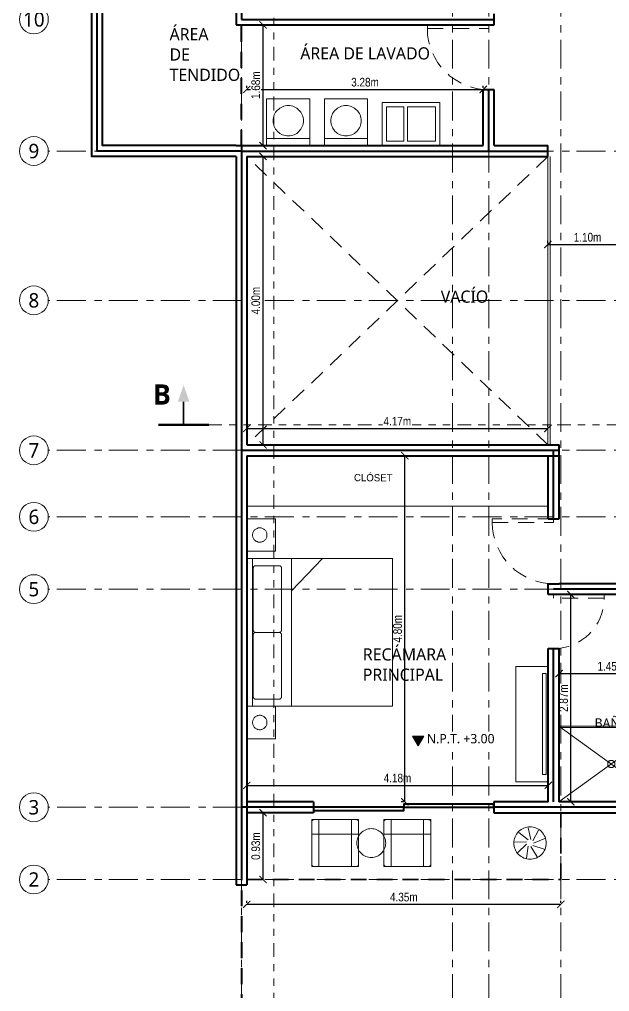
# Model space of a CAD drawing. Header units: metres. Extents: x 28.9 to 123.7, y -14.9 to 30.2.
# Drawn here: x 58.86 to 67.04, y 0.24 to 13.72 of the extents above; entities that cross this region are included whole.
import ezdxf
from ezdxf.enums import TextEntityAlignment as Align

# ---------------------------------------------------------------- set-up
doc = ezdxf.new("R2010")
doc.units = ezdxf.units.M
for name, pattern in [('EJE', [0.6, 0.4, -0.08, 0, -0.12]), ('PHANTOM', [6.35, 3.175, -0.635, 0.635, -0.635, 0.635, -0.635]), ('VACIO', [0.36, 0.22, -0.14])]:
    doc.linetypes.add(name, pattern=pattern)
for name, color, linetype, lineweight in [('001_Muros', 7, 'Continuous', 40), ('002_EjesVerticales', 8, 'EJE', 9), ('004_Vacios', 7, 'VACIO', 18), ('006_Mobiliario', 6, 'Continuous', 18), ('007_Textos', 7, 'Continuous', 18), ('008_Cotas', 8, 'Continuous', 13), ('011_Puertas', 7, 'VACIO', 18), ('012_Ventanas', 5, 'Continuous', 40), ('016_Niveles', 7, 'Continuous', 18), ('017_LineaDeCorte', 1, 'Continuous', 30), ('020_Barandales', 8, 'Continuous', 18)]:
    doc.layers.add(name, color=color, linetype=linetype, lineweight=lineweight)
doc.styles.add('OpenSans', font='OpenSans-Regular.ttf')
doc.styles.add('OpenSans-SemiBold', font='OpenSans-SemiBold.ttf')
doc.styles.add('OpenSansCondensed-Light', font='OpenSansCondensed-Light.ttf')
doc.dimstyles.new('EZDXF', dxfattribs={"dimtxt": 0.25, "dimasz": 0.175, "dimexe": 0.375, "dimexo": 0.125, "dimgap": 0.1, "dimtad": 1, "dimzin": 4, "dimtxsty": 'OpenSansCondensed-Light', "dimblk": 'ARCHTICK', "dimcen": 2.5, "dimazin": 1, "dimtfac": 0.5, "dimtmove": 2, "dimatfit": 3})

# ---------------------------------------------------------------- blocks, each defined once
blk = doc.blocks.new('EJE')
at = {"color": 0, "linetype": 'Continuous'}
blk.add_circle((0, 0), 0.2, dxfattribs=at)
at = {"color": 0, "style": 'OpenSans'}
blk.add_attdef('EJE', text='', height=0.2, dxfattribs=at).set_placement((0, 0), align=Align.MIDDLE_CENTER)
blk = doc.blocks.new('MOB_SILLON_EXT_65x65')
at = {"color": 0, "lineweight": -2}
for points in [[(0.325, -0.295), (0.325, -0.298), (0.324, -0.301), (0.324, -0.304), (0.323, -0.306), (0.321, -0.309), (0.32, -0.312), (0.318, -0.314), (0.316, -0.316), (0.314, -0.318), (0.312, -0.32), (0.309, -0.321), (0.306, -0.323), (0.304, -0.324), (0.301, -0.324), (0.298, -0.325), (0.295, -0.325), (-0.295, -0.325), (-0.298, -0.325), (-0.301, -0.324), (-0.304, -0.324), (-0.306, -0.323), (-0.309, -0.321), (-0.312, -0.32), (-0.314, -0.318), (-0.316, -0.316), (-0.318, -0.314), (-0.32, -0.312), (-0.321, -0.309), (-0.323, -0.306), (-0.324, -0.304), (-0.324, -0.301), (-0.325, -0.298), (-0.325, -0.295), (-0.325, 0.295), (-0.325, 0.298), (-0.324, 0.301), (-0.324, 0.304), (-0.323, 0.306), (-0.321, 0.309), (-0.32, 0.312), (-0.318, 0.314), (-0.316, 0.316), (-0.314, 0.318), (-0.312, 0.32), (-0.309, 0.321), (-0.306, 0.323), (-0.304, 0.324), (-0.301, 0.324), (-0.298, 0.325), (-0.295, 0.325), (0.295, 0.325), (0.298, 0.325), (0.301, 0.324), (0.304, 0.324), (0.306, 0.323), (0.309, 0.321), (0.312, 0.32), (0.314, 0.318), (0.316, 0.316), (0.318, 0.314), (0.32, 0.312), (0.321, 0.309), (0.323, 0.306), (0.324, 0.304), (0.324, 0.301), (0.325, 0.298), (0.325, 0.295)], [(0.325, 0.125), (0.325, 0.325), (-0.325, 0.325), (-0.325, 0.125)], [(-0.225, -0.325), (-0.225, 0.325), (-0.325, 0.325), (-0.325, -0.325)], [(0.325, -0.325), (0.325, 0.325), (0.225, 0.325), (0.225, -0.325)]]:
    blk.add_lwpolyline(points, close=True, dxfattribs=at)
blk = doc.blocks.new('MOB_MESITA_40x40')
at = {"color": 0, "lineweight": -2}
blk.add_lwpolyline([(0.2, 0), (0.199, -0.02), (0.196, -0.039), (0.191, -0.058), (0.185, -0.077), (0.176, -0.094), (0.166, -0.111), (0.155, -0.127), (0.141, -0.141), (0.127, -0.155), (0.111, -0.166), (0.094, -0.176), (0.077, -0.185), (0.058, -0.191), (0.039, -0.196), (0.02, -0.199), (0, -0.2), (-0.02, -0.199), (-0.039, -0.196), (-0.058, -0.191), (-0.077, -0.185), (-0.094, -0.176), (-0.111, -0.166), (-0.127, -0.155), (-0.141, -0.141), (-0.155, -0.127), (-0.166, -0.111), (-0.176, -0.094), (-0.185, -0.077), (-0.191, -0.058), (-0.196, -0.039), (-0.199, -0.02), (-0.2, 0), (-0.199, 0.02), (-0.196, 0.039), (-0.191, 0.058), (-0.185, 0.077), (-0.176, 0.094), (-0.166, 0.111), (-0.155, 0.127), (-0.141, 0.141), (-0.127, 0.155), (-0.111, 0.166), (-0.094, 0.176), (-0.077, 0.185), (-0.058, 0.191), (-0.039, 0.196), (-0.02, 0.199), (0, 0.2), (0.02, 0.199), (0.039, 0.196), (0.058, 0.191), (0.077, 0.185), (0.094, 0.176), (0.111, 0.166), (0.127, 0.155), (0.141, 0.141), (0.155, 0.127), (0.166, 0.111), (0.176, 0.094), (0.185, 0.077), (0.191, 0.058), (0.196, 0.039), (0.199, 0.02)], close=True, dxfattribs=at)
blk = doc.blocks.new('MOB_PLANTA_45x45')
at = {"color": 0, "lineweight": -2}
blk.add_lwpolyline([(0.225, 0), (0.224, -0.022), (0.221, -0.044), (0.215, -0.065), (0.208, -0.086), (0.198, -0.106), (0.187, -0.125), (0.174, -0.143), (0.159, -0.159), (0.143, -0.174), (0.125, -0.187), (0.106, -0.198), (0.086, -0.208), (0.065, -0.215), (0.044, -0.221), (0.022, -0.224), (0, -0.225), (-0.022, -0.224), (-0.044, -0.221), (-0.065, -0.215), (-0.086, -0.208), (-0.106, -0.198), (-0.125, -0.187), (-0.143, -0.174), (-0.159, -0.159), (-0.174, -0.143), (-0.187, -0.125), (-0.198, -0.106), (-0.208, -0.086), (-0.215, -0.065), (-0.221, -0.044), (-0.224, -0.022), (-0.225, 0), (-0.224, 0.022), (-0.221, 0.044), (-0.215, 0.065), (-0.208, 0.086), (-0.198, 0.106), (-0.187, 0.125), (-0.174, 0.143), (-0.159, 0.159), (-0.143, 0.174), (-0.125, 0.187), (-0.106, 0.198), (-0.086, 0.208), (-0.065, 0.215), (-0.044, 0.221), (-0.022, 0.224), (0, 0.225), (0.022, 0.224), (0.044, 0.221), (0.065, 0.215), (0.086, 0.208), (0.106, 0.198), (0.125, 0.187), (0.143, 0.174), (0.159, 0.159), (0.174, 0.143), (0.187, 0.125), (0.198, 0.106), (0.208, 0.086), (0.215, 0.065), (0.221, 0.044), (0.224, 0.022)], close=True, dxfattribs=at)
for points in [[(-0.025, 0.043), (-0.157, 0.145)], [(0.009, 0.049), (-0.027, 0.212)], [(0.038, 0.032), (0.116, 0.18)], [(-0.047, 0.017), (-0.213, 0.01)], [(0.05, 0), (0.204, 0.063)], [(-0.047, -0.017), (-0.17, -0.129)], [(-0.025, -0.043), (-0.047, -0.208)], [(0.009, -0.049), (0.098, -0.19)], [(0.038, -0.032), (0.197, -0.083)]]:
    blk.add_lwpolyline(points, dxfattribs=at)
blk = doc.blocks.new('MOB_TV_160x45')
at = {"color": 0, "lineweight": -2}
for points in [[(0.8, -0.225), (0.8, 0.225), (-0.8, 0.225), (-0.8, -0.225)], [(0.7, 0.145), (0.7, 0.195), (-0.7, 0.195), (-0.7, 0.145)]]:
    blk.add_lwpolyline(points, close=True, dxfattribs=at)
blk = doc.blocks.new('MOB_LAVADORA_60x65')
at = {"color": 0, "lineweight": -2}
for points in [[(0.3, -0.325), (0.3, 0.325), (-0.3, 0.325), (-0.3, -0.325)], [(0.21, -0.02), (0.209, -0.041), (0.206, -0.061), (0.201, -0.081), (0.194, -0.1), (0.185, -0.119), (0.175, -0.137), (0.162, -0.153), (0.148, -0.168), (0.133, -0.182), (0.117, -0.195), (0.099, -0.205), (0.08, -0.214), (0.061, -0.221), (0.041, -0.226), (0.021, -0.229), (0, -0.23), (-0.021, -0.229), (-0.041, -0.226), (-0.061, -0.221), (-0.08, -0.214), (-0.099, -0.205), (-0.117, -0.195), (-0.133, -0.182), (-0.148, -0.168), (-0.162, -0.153), (-0.175, -0.137), (-0.185, -0.119), (-0.194, -0.1), (-0.201, -0.081), (-0.206, -0.061), (-0.209, -0.041), (-0.21, -0.02), (-0.209, 0.001), (-0.206, 0.021), (-0.201, 0.041), (-0.194, 0.06), (-0.185, 0.079), (-0.175, 0.097), (-0.162, 0.113), (-0.148, 0.128), (-0.133, 0.142), (-0.117, 0.155), (-0.099, 0.165), (-0.08, 0.174), (-0.061, 0.181), (-0.041, 0.186), (-0.021, 0.189), (0, 0.19), (0.021, 0.189), (0.041, 0.186), (0.061, 0.181), (0.08, 0.174), (0.099, 0.165), (0.117, 0.155), (0.133, 0.142), (0.148, 0.128), (0.162, 0.113), (0.175, 0.097), (0.185, 0.079), (0.194, 0.06), (0.201, 0.041), (0.206, 0.021), (0.209, 0.001)]]:
    blk.add_lwpolyline(points, close=True, dxfattribs=at)
blk.add_lwpolyline([(-0.3, 0.225), (0.3, 0.225)], dxfattribs=at)
blk = doc.blocks.new('MOB_SECADORA_60x65')
at = {"color": 0, "lineweight": -2}
for points in [[(0.3, -0.325), (0.3, 0.325), (-0.3, 0.325), (-0.3, -0.325)], [(0.21, -0.02), (0.209, -0.041), (0.206, -0.061), (0.201, -0.081), (0.194, -0.1), (0.185, -0.119), (0.175, -0.137), (0.162, -0.153), (0.148, -0.168), (0.133, -0.182), (0.117, -0.195), (0.099, -0.205), (0.08, -0.214), (0.061, -0.221), (0.041, -0.226), (0.021, -0.229), (0, -0.23), (-0.021, -0.229), (-0.041, -0.226), (-0.061, -0.221), (-0.08, -0.214), (-0.099, -0.205), (-0.117, -0.195), (-0.133, -0.182), (-0.148, -0.168), (-0.162, -0.153), (-0.175, -0.137), (-0.185, -0.119), (-0.194, -0.1), (-0.201, -0.081), (-0.206, -0.061), (-0.209, -0.041), (-0.21, -0.02), (-0.209, 0.001), (-0.206, 0.021), (-0.201, 0.041), (-0.194, 0.06), (-0.185, 0.079), (-0.175, 0.097), (-0.162, 0.113), (-0.148, 0.128), (-0.133, 0.142), (-0.117, 0.155), (-0.099, 0.165), (-0.08, 0.174), (-0.061, 0.181), (-0.041, 0.186), (-0.021, 0.189), (0, 0.19), (0.021, 0.189), (0.041, 0.186), (0.061, 0.181), (0.08, 0.174), (0.099, 0.165), (0.117, 0.155), (0.133, 0.142), (0.148, 0.128), (0.162, 0.113), (0.175, 0.097), (0.185, 0.079), (0.194, 0.06), (0.201, 0.041), (0.206, 0.021), (0.209, 0.001)]]:
    blk.add_lwpolyline(points, close=True, dxfattribs=at)
blk.add_lwpolyline([(-0.3, 0.225), (0.3, 0.225)], dxfattribs=at)
blk = doc.blocks.new('MOB_LAVADERO_80x60')
at = {"color": 0, "lineweight": -2}
for points in [[(0.4, -0.3), (0.4, 0.3), (-0.4, 0.3), (-0.4, -0.3)], [(0.05, -0.24), (0.05, 0.24), (-0.34, 0.24), (-0.34, -0.24)], [(0.34, -0.24), (0.34, 0.24), (0.1, 0.24), (0.1, -0.24)]]:
    blk.add_lwpolyline(points, close=True, dxfattribs=at)
blk = doc.blocks.new('_ARCHTICK')
at = {"color": 0, "linetype": 'ByBlock', "const_width": 0.15}
blk.add_lwpolyline([(-0.5, -0.5), (0.5, 0.5)], dxfattribs=at)
blk = doc.blocks.new('*D141')
at = {"color": 0, "transparency": 16777216}
for p, q in [((62.01, 1.47), (62.01, 1.5)), ((66.362, 1.47), (66.362, 1.5)), ((62.01, 1.45), (66.362, 1.45))]:
    blk.add_line(p, q, dxfattribs=at)
at = {"layer": 'Defpoints', "transparency": 16777216}
for p in [(62.01, 1.45), (62.01, 1.45), (66.362, 1.45)]:
    blk.add_point(p, dxfattribs=at)
at = {"layer": '008_Cotas', "color": 0, "transparency": 16777216, "xscale": 0.1, "yscale": 0.1, "rotation": 180}
blk.add_blockref('_ARCHTICK', (62.01, 1.45), dxfattribs=at)
at = {"layer": '008_Cotas', "color": 0, "transparency": 16777216, "xscale": 0.1, "yscale": 0.1}
blk.add_blockref('_ARCHTICK', (66.362, 1.45), dxfattribs=at)
at = {"layer": '008_Cotas', "color": 0, "transparency": 16777216, "insert": (64.186, 1.55), "char_height": 0.12, "attachment_point": 5, "style": 'OpenSansCondensed-Light', "bg_fill": 3, "box_fill_scale": 1.1, "bg_fill_color": 0, "bg_fill_transparency": 0}
blk.add_mtext('4.35m', dxfattribs=at)
blk = doc.blocks.new('*D120')
at = {"color": 0, "transparency": 16777216}
for p, q in [((62.215, 2.721), (62.185, 2.721)), ((62.235, 1.794), (62.235, 2.721)), ((62.215, 1.794), (62.185, 1.794))]:
    blk.add_line(p, q, dxfattribs=at)
at = {"layer": 'Defpoints', "transparency": 16777216}
for p in [(62.235, 2.721), (62.235, 1.794), (62.235, 1.794)]:
    blk.add_point(p, dxfattribs=at)
at = {"layer": '008_Cotas', "color": 0, "transparency": 16777216, "xscale": 0.1, "yscale": 0.1}
for p, rotation in [((62.235, 2.721), 90), ((62.235, 1.794), 270)]:
    blk.add_blockref('_ARCHTICK', p, dxfattribs=dict(at, rotation=rotation))
at = {"layer": '008_Cotas', "color": 0, "transparency": 16777216, "insert": (62.135, 2.2575), "char_height": 0.12, "attachment_point": 5, "rotation": 90, "style": 'OpenSansCondensed-Light', "bg_fill": 3, "box_fill_scale": 1.1, "bg_fill_color": 0, "bg_fill_transparency": 0}
blk.add_mtext('0.93m', dxfattribs=at)
blk = doc.blocks.new('*D133')
at = {"color": 0, "transparency": 16777216}
for p, q in [((62.01, 3.12), (62.01, 3.15)), ((66.187, 3.12), (66.187, 3.15)), ((62.01, 3.1), (66.187, 3.1))]:
    blk.add_line(p, q, dxfattribs=at)
at = {"layer": 'Defpoints', "transparency": 16777216}
for p in [(62.01, 3.1), (62.01, 3.1), (66.187, 3.1)]:
    blk.add_point(p, dxfattribs=at)
at = {"layer": '008_Cotas', "color": 0, "transparency": 16777216, "xscale": 0.1, "yscale": 0.1, "rotation": 180}
blk.add_blockref('_ARCHTICK', (62.01, 3.1), dxfattribs=at)
at = {"layer": '008_Cotas', "color": 0, "transparency": 16777216, "xscale": 0.1, "yscale": 0.1}
blk.add_blockref('_ARCHTICK', (66.187, 3.1), dxfattribs=at)
at = {"layer": '008_Cotas', "color": 0, "transparency": 16777216, "insert": (64.0985, 3.2), "char_height": 0.12, "attachment_point": 5, "style": 'OpenSansCondensed-Light', "bg_fill": 3, "box_fill_scale": 1.1, "bg_fill_color": 0, "bg_fill_transparency": 0}
blk.add_mtext('4.18m', dxfattribs=at)
blk = doc.blocks.new('*D142')
at = {"color": 0, "transparency": 16777216}
for p, q in [((64.18, 7.671), (64.15, 7.671)), ((64.2, 2.871), (64.2, 7.671)), ((64.18, 2.871), (64.15, 2.871))]:
    blk.add_line(p, q, dxfattribs=at)
at = {"layer": 'Defpoints', "transparency": 16777216}
for p in [(64.2, 7.671), (64.2, 2.871), (64.2, 2.871)]:
    blk.add_point(p, dxfattribs=at)
at = {"layer": '008_Cotas', "color": 0, "transparency": 16777216, "xscale": 0.1, "yscale": 0.1}
for p, rotation in [((64.2, 7.671), 90), ((64.2, 2.871), 270)]:
    blk.add_blockref('_ARCHTICK', p, dxfattribs=dict(at, rotation=rotation))
at = {"layer": '008_Cotas', "color": 0, "transparency": 16777216, "insert": (64.1, 5.271), "char_height": 0.12, "attachment_point": 5, "rotation": 90, "style": 'OpenSansCondensed-Light', "bg_fill": 3, "box_fill_scale": 1.1, "bg_fill_color": 0, "bg_fill_transparency": 0}
blk.add_mtext('4.80m', dxfattribs=at)
blk = doc.blocks.new('*D125')
at = {"color": 0, "transparency": 16777216}
for p, q in [((66.337, 4.67), (66.337, 4.7)), ((66.337, 4.65), (67.784, 4.65)), ((67.784, 4.67), (67.784, 4.7))]:
    blk.add_line(p, q, dxfattribs=at)
at = {"layer": 'Defpoints', "transparency": 16777216}
for p in [(66.337, 4.65), (66.337, 4.65), (67.784, 4.65)]:
    blk.add_point(p, dxfattribs=at)
at = {"layer": '008_Cotas', "color": 0, "transparency": 16777216, "xscale": 0.1, "yscale": 0.1, "rotation": 180}
blk.add_blockref('_ARCHTICK', (66.337, 4.65), dxfattribs=at)
at = {"layer": '008_Cotas', "color": 0, "transparency": 16777216, "xscale": 0.1, "yscale": 0.1}
blk.add_blockref('_ARCHTICK', (67.784, 4.65), dxfattribs=at)
at = {"layer": '008_Cotas', "color": 0, "transparency": 16777216, "insert": (67.0605, 4.75), "char_height": 0.12, "attachment_point": 5, "style": 'OpenSansCondensed-Light', "bg_fill": 3, "box_fill_scale": 1.1, "bg_fill_color": 0, "bg_fill_transparency": 0}
blk.add_mtext('1.45m', dxfattribs=at)
blk = doc.blocks.new('*D148')
at = {"color": 0, "transparency": 16777216}
for p, q in [((66.48, 5.746), (66.45, 5.746)), ((66.5, 2.871), (66.5, 5.746)), ((66.48, 2.871), (66.45, 2.871))]:
    blk.add_line(p, q, dxfattribs=at)
at = {"layer": 'Defpoints', "transparency": 16777216}
for p in [(66.5, 5.746), (66.5, 2.871), (66.5, 2.871)]:
    blk.add_point(p, dxfattribs=at)
at = {"layer": '008_Cotas', "color": 0, "transparency": 16777216, "xscale": 0.1, "yscale": 0.1}
for p, rotation in [((66.5, 5.746), 90), ((66.5, 2.871), 270)]:
    blk.add_blockref('_ARCHTICK', p, dxfattribs=dict(at, rotation=rotation))
at = {"layer": '008_Cotas', "color": 0, "transparency": 16777216, "insert": (66.4, 4.3085), "char_height": 0.12, "attachment_point": 5, "rotation": 90, "style": 'OpenSansCondensed-Light', "bg_fill": 3, "box_fill_scale": 1.1, "bg_fill_color": 0, "bg_fill_transparency": 0}
blk.add_mtext('2.87m', dxfattribs=at)
blk = doc.blocks.new('*D105')
at = {"color": 0, "transparency": 16777216}
for p, q in [((62.01, 8.07), (62.01, 8.1)), ((66.182, 8.07), (66.182, 8.1)), ((62.01, 8.05), (66.182, 8.05))]:
    blk.add_line(p, q, dxfattribs=at)
at = {"layer": 'Defpoints', "transparency": 16777216}
for p in [(62.01, 8.05), (62.01, 8.05), (66.182, 8.05)]:
    blk.add_point(p, dxfattribs=at)
at = {"layer": '008_Cotas', "color": 0, "transparency": 16777216, "xscale": 0.1, "yscale": 0.1, "rotation": 180}
blk.add_blockref('_ARCHTICK', (62.01, 8.05), dxfattribs=at)
at = {"layer": '008_Cotas', "color": 0, "transparency": 16777216, "xscale": 0.1, "yscale": 0.1}
blk.add_blockref('_ARCHTICK', (66.182, 8.05), dxfattribs=at)
at = {"layer": '008_Cotas', "color": 0, "transparency": 16777216, "insert": (64.096, 8.15), "char_height": 0.12, "attachment_point": 5, "style": 'OpenSansCondensed-Light', "bg_fill": 3, "box_fill_scale": 1.1, "bg_fill_color": 0, "bg_fill_transparency": 0}
blk.add_mtext('4.17m', dxfattribs=at)
blk = doc.blocks.new('*D106')
at = {"color": 0, "transparency": 16777216}
for p, q in [((62.215, 11.821), (62.185, 11.821)), ((62.235, 7.821), (62.235, 11.821)), ((62.215, 7.821), (62.185, 7.821))]:
    blk.add_line(p, q, dxfattribs=at)
at = {"layer": 'Defpoints', "transparency": 16777216}
for p in [(62.235, 11.821), (62.235, 7.821), (62.235, 7.821)]:
    blk.add_point(p, dxfattribs=at)
at = {"layer": '008_Cotas', "color": 0, "transparency": 16777216, "xscale": 0.1, "yscale": 0.1}
for p, rotation in [((62.235, 11.821), 90), ((62.235, 7.821), 270)]:
    blk.add_blockref('_ARCHTICK', p, dxfattribs=dict(at, rotation=rotation))
at = {"layer": '008_Cotas', "color": 0, "transparency": 16777216, "insert": (62.135, 9.821), "char_height": 0.12, "attachment_point": 5, "rotation": 90, "style": 'OpenSansCondensed-Light', "bg_fill": 3, "box_fill_scale": 1.1, "bg_fill_color": 0, "bg_fill_transparency": 0}
blk.add_mtext('4.00m', dxfattribs=at)
blk = doc.blocks.new('*D107')
at = {"color": 0, "transparency": 16777216}
for p, q in [((66.182, 10.62), (66.182, 10.65)), ((67.282, 10.62), (67.282, 10.65)), ((66.182, 10.6), (67.282, 10.6))]:
    blk.add_line(p, q, dxfattribs=at)
at = {"layer": 'Defpoints', "transparency": 16777216}
for p in [(66.182, 10.6), (66.182, 10.6), (67.282, 10.6)]:
    blk.add_point(p, dxfattribs=at)
at = {"layer": '008_Cotas', "color": 0, "transparency": 16777216, "xscale": 0.1, "yscale": 0.1, "rotation": 180}
blk.add_blockref('_ARCHTICK', (66.182, 10.6), dxfattribs=at)
at = {"layer": '008_Cotas', "color": 0, "transparency": 16777216, "xscale": 0.1, "yscale": 0.1}
blk.add_blockref('_ARCHTICK', (67.282, 10.6), dxfattribs=at)
at = {"layer": '008_Cotas', "color": 0, "transparency": 16777216, "insert": (66.732, 10.7), "char_height": 0.12, "attachment_point": 5, "style": 'OpenSansCondensed-Light', "bg_fill": 3, "box_fill_scale": 1.1, "bg_fill_color": 0, "bg_fill_transparency": 0}
blk.add_mtext('1.10m', dxfattribs=at)
blk = doc.blocks.new('*D136')
at = {"color": 0, "transparency": 16777216}
for p, q in [((62.01, 12.77), (62.01, 12.8)), ((62.01, 12.75), (65.287, 12.75)), ((65.287, 12.77), (65.287, 12.8))]:
    blk.add_line(p, q, dxfattribs=at)
at = {"layer": 'Defpoints', "transparency": 16777216}
for p in [(62.01, 12.75), (62.01, 12.75), (65.287, 12.75)]:
    blk.add_point(p, dxfattribs=at)
at = {"layer": '008_Cotas', "color": 0, "transparency": 16777216, "xscale": 0.1, "yscale": 0.1, "rotation": 180}
blk.add_blockref('_ARCHTICK', (62.01, 12.75), dxfattribs=at)
at = {"layer": '008_Cotas', "color": 0, "transparency": 16777216, "xscale": 0.1, "yscale": 0.1}
blk.add_blockref('_ARCHTICK', (65.287, 12.75), dxfattribs=at)
at = {"layer": '008_Cotas', "color": 0, "transparency": 16777216, "insert": (63.6485, 12.85), "char_height": 0.12, "attachment_point": 5, "style": 'OpenSansCondensed-Light', "bg_fill": 3, "box_fill_scale": 1.1, "bg_fill_color": 0, "bg_fill_transparency": 0}
blk.add_mtext('3.28m', dxfattribs=at)
blk = doc.blocks.new('*D145')
at = {"color": 0, "transparency": 16777216}
for p, q in [((62.215, 13.646), (62.185, 13.646)), ((62.235, 11.971), (62.235, 13.646)), ((62.215, 11.971), (62.185, 11.971))]:
    blk.add_line(p, q, dxfattribs=at)
at = {"layer": 'Defpoints', "transparency": 16777216}
for p in [(62.235, 13.646), (62.235, 11.971), (62.235, 11.971)]:
    blk.add_point(p, dxfattribs=at)
at = {"layer": '008_Cotas', "color": 0, "transparency": 16777216, "xscale": 0.1, "yscale": 0.1}
for p, rotation in [((62.235, 13.646), 90), ((62.235, 11.971), 270)]:
    blk.add_blockref('_ARCHTICK', p, dxfattribs=dict(at, rotation=rotation))
at = {"layer": '008_Cotas', "color": 0, "transparency": 16777216, "insert": (62.135, 12.8085), "char_height": 0.12, "attachment_point": 5, "rotation": 90, "style": 'OpenSansCondensed-Light', "bg_fill": 3, "box_fill_scale": 1.1, "bg_fill_color": 0, "bg_fill_transparency": 0}
blk.add_mtext('1.68m', dxfattribs=at)
blk = doc.blocks.new('MOB_REGADERA_145x105')
for points in [[(0.725, -0.525), (0.725, 0.525), (-0.725, 0.525), (-0.725, -0.525)], [(0.05, 0), (0.05, 0.005), (0.049, 0.01), (0.048, 0.015), (0.046, 0.019), (0.044, 0.024), (0.042, 0.028), (0.039, 0.032), (0.035, 0.035), (0.032, 0.039), (0.028, 0.042), (0.024, 0.044), (0.019, 0.046), (0.015, 0.048), (0.01, 0.049), (0.005, 0.05), (0, 0.05), (-0.005, 0.05), (-0.01, 0.049), (-0.015, 0.048), (-0.019, 0.046), (-0.024, 0.044), (-0.028, 0.042), (-0.032, 0.039), (-0.035, 0.035), (-0.039, 0.032), (-0.042, 0.028), (-0.044, 0.024), (-0.046, 0.019), (-0.048, 0.015), (-0.049, 0.01), (-0.05, 0.005), (-0.05, 0), (-0.05, -0.005), (-0.049, -0.01), (-0.048, -0.015), (-0.046, -0.019), (-0.044, -0.024), (-0.042, -0.028), (-0.039, -0.032), (-0.035, -0.035), (-0.032, -0.039), (-0.028, -0.042), (-0.024, -0.044), (-0.019, -0.046), (-0.015, -0.048), (-0.01, -0.049), (-0.005, -0.05), (0, -0.05), (0.005, -0.05), (0.01, -0.049), (0.015, -0.048), (0.019, -0.046), (0.024, -0.044), (0.028, -0.042), (0.032, -0.039), (0.035, -0.035), (0.039, -0.032), (0.042, -0.028), (0.044, -0.024), (0.046, -0.019), (0.048, -0.015), (0.049, -0.01), (0.05, -0.005)], [(0.725, -0.525), (0.725, -0.505), (-0.725, -0.505), (-0.725, -0.525)]]:
    blk.add_lwpolyline(points, close=True)
for points in [[(-0.725, -0.525), (0.725, 0.525)], [(-0.725, 0.525), (0.725, -0.525)]]:
    blk.add_lwpolyline(points)
blk = doc.blocks.new('MOB_CAMA_KING_205x202')
at = {"color": 0, "lineweight": -2}
for points in [[(1.025, -1.01), (1.025, 1.01), (-1.025, 1.01), (-1.025, -1.01)], [(1.025, 0.93), (1.025, 1.01), (-1.025, 1.01), (-1.025, 0.93)], [(-0.03, 0.53), (-0.895, 0.53), (-0.898, 0.53), (-0.901, 0.531), (-0.904, 0.531), (-0.906, 0.532), (-0.909, 0.534), (-0.912, 0.535), (-0.914, 0.537), (-0.916, 0.539), (-0.918, 0.541), (-0.92, 0.543), (-0.921, 0.546), (-0.923, 0.549), (-0.924, 0.551), (-0.924, 0.554), (-0.925, 0.557), (-0.925, 0.56), (-0.925, 0.89), (-0.925, 0.893), (-0.924, 0.896), (-0.924, 0.899), (-0.923, 0.901), (-0.921, 0.904), (-0.92, 0.907), (-0.918, 0.909), (-0.916, 0.911), (-0.914, 0.913), (-0.912, 0.915), (-0.909, 0.916), (-0.906, 0.918), (-0.904, 0.919), (-0.901, 0.919), (-0.898, 0.92), (-0.895, 0.92), (-0.03, 0.92), (-0.027, 0.92), (-0.024, 0.919), (-0.021, 0.919), (-0.019, 0.918), (-0.016, 0.916), (-0.013, 0.915), (-0.011, 0.913), (-0.009, 0.911), (-0.007, 0.909), (-0.005, 0.907), (-0.004, 0.904), (-0.002, 0.901), (-0.001, 0.899), (-0.001, 0.896), (0, 0.893), (0, 0.89), (0, 0.56), (0, 0.557), (-0.001, 0.554), (-0.001, 0.551), (-0.002, 0.549), (-0.004, 0.546), (-0.005, 0.543), (-0.007, 0.541), (-0.009, 0.539), (-0.011, 0.537), (-0.013, 0.535), (-0.016, 0.534), (-0.019, 0.532), (-0.021, 0.531), (-0.024, 0.531), (-0.027, 0.53)], [(0.895, 0.53), (0.03, 0.53), (0.027, 0.53), (0.024, 0.531), (0.021, 0.531), (0.019, 0.532), (0.016, 0.534), (0.013, 0.535), (0.011, 0.537), (0.009, 0.539), (0.007, 0.541), (0.005, 0.543), (0.004, 0.546), (0.002, 0.549), (0.001, 0.551), (0.001, 0.554), (0, 0.557), (0, 0.56), (0, 0.89), (0, 0.893), (0.001, 0.896), (0.001, 0.899), (0.002, 0.901), (0.004, 0.904), (0.005, 0.907), (0.007, 0.909), (0.009, 0.911), (0.011, 0.913), (0.013, 0.915), (0.016, 0.916), (0.019, 0.918), (0.021, 0.919), (0.024, 0.919), (0.027, 0.92), (0.03, 0.92), (0.895, 0.92), (0.898, 0.92), (0.901, 0.919), (0.904, 0.919), (0.906, 0.918), (0.909, 0.916), (0.912, 0.915), (0.914, 0.913), (0.916, 0.911), (0.918, 0.909), (0.92, 0.907), (0.921, 0.904), (0.923, 0.901), (0.924, 0.899), (0.924, 0.896), (0.925, 0.893), (0.925, 0.89), (0.925, 0.56), (0.925, 0.557), (0.924, 0.554), (0.924, 0.551), (0.923, 0.549), (0.921, 0.546), (0.92, 0.543), (0.918, 0.541), (0.916, 0.539), (0.914, 0.537), (0.912, 0.535), (0.909, 0.534), (0.906, 0.532), (0.904, 0.531), (0.901, 0.531), (0.898, 0.53)]]:
    blk.add_lwpolyline(points, close=True, dxfattribs=at)
for points in [[(-1.025, 0.39), (1.025, 0.39)], [(0.575, 0.39), (1.025, -0.04)]]:
    blk.add_lwpolyline(points, dxfattribs=at)
blk = doc.blocks.new('MOB_BURO_45x40')
at = {"color": 0, "lineweight": -2}
for points in [[(0.225, -0.2), (0.225, 0.2), (-0.225, 0.2), (-0.225, -0.2)], [(0.1, 0.02), (0.1, 0.01), (0.098, 0), (0.096, -0.009), (0.092, -0.018), (0.088, -0.027), (0.083, -0.036), (0.077, -0.043), (0.071, -0.051), (0.063, -0.057), (0.056, -0.063), (0.047, -0.068), (0.038, -0.072), (0.029, -0.076), (0.02, -0.078), (0.01, -0.08), (0, -0.08), (-0.01, -0.08), (-0.02, -0.078), (-0.029, -0.076), (-0.038, -0.072), (-0.047, -0.068), (-0.056, -0.063), (-0.063, -0.057), (-0.071, -0.051), (-0.077, -0.043), (-0.083, -0.036), (-0.088, -0.027), (-0.092, -0.018), (-0.096, -0.009), (-0.098, 0), (-0.1, 0.01), (-0.1, 0.02), (-0.1, 0.03), (-0.098, 0.04), (-0.096, 0.049), (-0.092, 0.058), (-0.088, 0.067), (-0.083, 0.076), (-0.077, 0.083), (-0.071, 0.091), (-0.063, 0.097), (-0.056, 0.103), (-0.047, 0.108), (-0.038, 0.112), (-0.029, 0.116), (-0.02, 0.118), (-0.01, 0.12), (0, 0.12), (0.01, 0.12), (0.02, 0.118), (0.029, 0.116), (0.038, 0.112), (0.047, 0.108), (0.056, 0.103), (0.063, 0.097), (0.071, 0.091), (0.077, 0.083), (0.083, 0.076), (0.088, 0.067), (0.092, 0.058), (0.096, 0.049), (0.098, 0.04), (0.1, 0.03)]]:
    blk.add_lwpolyline(points, close=True, dxfattribs=at)

msp = doc.modelspace()

# ---------------------------------------------------------------- hatches: boundary and pattern name
at = {"layer": '017_LineaDeCorte'}
msp.add_hatch(color=256, dxfattribs=at).paths.add_polyline_path([(61.135, 8.65), (61.215, 8.42), (61.055, 8.42)])

# ---------------------------------------------------------------- linework, layer by layer
at = {"layer": '001_Muros'}
for p, q in [((61.861, 15.247), (61.861, 13.645)), ((61.935, 14.396), (61.935, 13.721)), ((61.861, 13.645), (65.437, 13.646)), ((61.935, 13.721), (65.437, 13.721)), ((65.437, 12.746), (65.287, 12.746)), ((65.362, 11.896), (65.362, 12.746)), ((65.437, 11.971), (65.437, 12.746)), ((61.861, 11.971), (65.287, 11.971)), ((61.935, 11.971), (61.935, 1.794)), ((61.936, 11.896), (66.182, 11.895)), ((65.437, 11.971), (66.182, 11.971)), ((66.182, 11.821), (66.182, 11.971)), ((61.861, 11.821), (61.862, 1.719)), ((62.01, 11.821), (62.01, 7.821)), ((62.011, 11.821), (66.182, 11.821)), ((62.01, 7.821), (64.932, 7.821)), ((62.01, 7.821), (66.337, 7.821)), ((66.337, 6.796), (66.337, 7.821)), ((61.935, 7.746), (66.337, 7.746)), ((66.262, 6.796), (66.262, 7.746)), ((62.01, 7.671), (66.337, 7.671)), ((66.187, 6.796), (66.187, 7.671)), ((66.187, 6.796), (66.337, 6.796)), ((66.187, 5.746), (66.187, 5.896)), ((66.187, 5.896), (66.337, 5.896)), ((66.187, 4.996), (66.337, 4.996)), ((62.935, 2.871), (62.01, 2.871)), ((62.935, 2.871), (62.935, 2.721)), ((66.187, 2.871), (65.435, 2.871)), ((65.435, 2.871), (65.435, 2.721)), ((67.784, 2.871), (66.337, 2.871)), ((62.935, 2.796), (61.935, 2.796)), ((62.935, 2.721), (62.01, 2.721)), ((67.859, 2.796), (65.435, 2.796)), ((65.435, 2.721), (67.934, 2.721))]:
    msp.add_line(p, q, dxfattribs=at)
for points in [[(61.861, 11.821), (59.861, 11.821), (59.861, 15.397), (61.861, 15.397)], [(61.935, 11.896), (59.936, 11.896), (59.936, 15.322), (61.935, 15.322)], [(61.861, 11.971), (60.011, 11.971), (60.011, 15.247), (61.861, 15.247)], [(65.437, 13.646), (65.437, 13.796)], [(65.287, 11.971), (65.287, 12.746)], [(61.936, 11.971), (61.935, 11.971)], [(61.936, 11.821), (61.935, 11.821)], [(62.01, 7.671), (62.01, 2.931)], [(66.187, 5.896), (66.187, 5.896)], [(67.859, 5.821), (66.262, 5.821)], [(67.784, 5.896), (66.337, 5.896)], [(67.784, 5.746), (66.187, 5.746)], [(66.262, 5.746), (66.262, 5.746)], [(66.187, 2.871), (66.187, 4.996)], [(62.01, 2.931), (62.01, 1.719)], [(62.01, 1.929), (62.01, 1.929)]]:
    msp.add_lwpolyline(points, dxfattribs=at)
at = {"layer": '001_Muros', "linetype": 'VACIO'}
for points in [[(61.936, 11.971), (61.935, 13.721)], [(61.935, 2.004), (61.935, -0.125)]]:
    msp.add_lwpolyline(points, dxfattribs=at)
at = {"layer": '002_EjesVerticales'}
for p, q in [((61.935, -2.8), (61.935, 26.921)), ((65.362, -2.8), (65.362, 26.921)), ((66.361, -2.8), (66.361, 26.921)), ((73.46, 11.896), (59.26, 11.896)), ((73.46, 7.746), (59.26, 7.746)), ((73.46, 6.823), (59.26, 6.823)), ((73.46, 5.821), (59.26, 5.821)), ((73.461, 2.796), (59.261, 2.796)), ((73.46, 1.794), (59.26, 1.794))]:
    msp.add_line(p, q, dxfattribs=at)
at = {"layer": '002_EjesVerticales', "true_color": 0x000000}
for p, q in [((64.86, -2.8), (64.86, 26.921)), ((73.46, 9.825), (59.26, 9.825))]:
    msp.add_line(p, q, dxfattribs=at)
at = {"layer": '004_Vacios', "color": 252, "true_color": 0x939598}
msp.add_lwpolyline([(66.182, 11.821), (66.182, 7.821), (62.01, 7.821), (62.01, 11.821), (66.182, 11.821), (62.01, 7.821), (66.182, 7.821), (62.01, 11.821)], dxfattribs=at)
at = {"layer": '011_Puertas'}
for points in [[(65.362, 13.596), (65.362, 13.646), (64.512, 13.646), (64.512, 13.596)], [(66.262, 6.746), (66.262, 6.796), (65.412, 6.796), (65.412, 6.746)]]:
    msp.add_lwpolyline(points, close=True, dxfattribs=at)
for centre, end in [((65.362, 13.596), -90), ((66.262, 6.746), 270)]:
    msp.add_arc(centre, 0.85, 180, end, dxfattribs=at)
at = {"layer": '012_Ventanas'}
for points in [[(65.435, 2.841), (64.185, 2.841), (64.185, 2.796), (65.435, 2.796)], [(64.185, 2.796), (62.935, 2.796), (62.935, 2.751), (64.185, 2.751)]]:
    msp.add_lwpolyline(points, close=True, dxfattribs=at)
at = {"layer": '017_LineaDeCorte', "linetype": 'PHANTOM', "lineweight": 18, "ltscale": 0.06}
for p, q in [((62.385, -1.35), (62.385, 25.05)), ((60.785, 8.1), (71.485, 8.1))]:
    msp.add_line(p, q, dxfattribs=at)
at = {"layer": '017_LineaDeCorte', "lineweight": 35}
msp.add_line((61.135, 8.1), (61.135, 8.42), dxfattribs=at)
at = {"layer": '017_LineaDeCorte', "lineweight": 50}
msp.add_line((60.785, 8.1), (61.485, 8.1), dxfattribs=at)
at = {"layer": '020_Barandales'}
for p, q in [((66.182, 7.821), (66.182, 11.821)), ((66.212, 7.821), (66.212, 11.821))]:
    msp.add_line(p, q, dxfattribs=at)
at = {"layer": '020_Barandales', "color": 7, "linetype": 'VACIO', "lineweight": 35}
msp.add_line((66.362, 1.794), (66.362, 2.721), dxfattribs=at)

# ---------------------------------------------------------------- block references
at = {"layer": '002_EjesVerticales'}
for p, values in [((59.06, 13.721), {'EJE': '10'}), ((59.06, 11.896), {'EJE': '9'}), ((59.06, 7.746), {'EJE': '7'}), ((59.06, 6.823), {'EJE': '6'}), ((59.06, 5.821), {'EJE': '5'}), ((59.06, 2.796), {'EJE': '3'}), ((59.06, 1.794), {'EJE': '2'})]:
    msp.add_blockref('EJE', p, dxfattribs=at).add_auto_attribs(values)
at = {"layer": '002_EjesVerticales', "color": 18, "true_color": 0x000000}
msp.add_blockref('EJE', (59.06, 9.825), dxfattribs=at).add_auto_attribs({'EJE': '8'})
at = {"layer": '006_Mobiliario'}
for name, p, rotation in [('MOB_LAVADORA_60x65', (62.585, 12.296), 180), ('MOB_SECADORA_60x65', (63.385, 12.296), 180), ('MOB_LAVADERO_80x60', (64.285, 12.271), 180), ('MOB_BURO_45x40', (62.21, 6.571), 90), ('MOB_TV_160x45', (65.962, 3.95), 270), ('MOB_BURO_45x40', (62.21, 3.971), 90)]:
    msp.add_blockref(name, p, dxfattribs=dict(at, rotation=rotation))
for name, p in [('MOB_SILLON_EXT_65x65', (63.235, 2.3)), ('MOB_SILLON_EXT_65x65', (64.235, 2.3)), ('MOB_MESITA_40x40', (63.735, 2.3)), ('MOB_PLANTA_45x45', (65.935, 2.3))]:
    msp.add_blockref(name, p, dxfattribs=at)

# ---------------------------------------------------------------- texts
at = {"layer": '007_Textos', "style": 'OpenSans'}
msp.add_text('ÁREA DE LAVADO', height=0.16882, dxfattribs=at).set_placement((63.65, 13.25), align=Align.MIDDLE_CENTER)
at = {"layer": '007_Textos', "attachment_point": 1, "style": 'OpenSans'}
for s, width, heights, insert, char_height in [('ÁREA \\PDE \\PTENDIDO', 1.75985, [1.021], (60.94, 13.6), 0.1688), ('VACÍO', 0.04964, [0], (64.698, 9.961), 0.1688), ('RECÁMARA\\PPRINCIPAL', 0.04964, [0], (63.618, 5), 0.1688), ('BAÑO', 0.04964, [0], (66.83, 4.03), 0.13)]:
    msp.add_mtext_dynamic_manual_height_columns(s, width=width, gutter_width=0.844, heights=heights, dxfattribs=dict(at, insert=insert, char_height=char_height))
at = {"layer": '007_Textos', "insert": (60.835, 8.52), "char_height": 0.28, "attachment_point": 5, "style": 'OpenSans-SemiBold'}
msp.add_mtext('B', dxfattribs=at)

# ---------------------------------------------------------------- next in the draw order: dimensions: what is measured, and where the dimension line sits
at = {"layer": '008_Cotas'}
for base, p1, p2, override, picture, middle in [((62.01, 12.75), (62.01, 12.75), (65.287, 12.75), {"dimtxt": 0.12, "dimasz": 0.1, "dimexe": 0.05, "dimexo": 0.02, "dimgap": 0.04, "dimdec": 2, "dimrnd": 0.001, "dimzin": 0, "dimdsep": 46, "dimpost": '<>m', "dimtix": 1, "dimtfill": 1}, '*D136', (63.648, 12.85)), ((66.182, 10.6), (66.182, 10.6), (67.282, 10.6), {"dimtxt": 0.12, "dimasz": 0.1, "dimexe": 0.05, "dimexo": 0.02, "dimgap": 0.04, "dimrnd": 0.001, "dimzin": 0, "dimdsep": 46, "dimpost": '<>m', "dimtix": 1, "dimtfill": 1}, '*D107', (66.732, 10.7)), ((62.01, 8.05), (62.01, 8.05), (66.182, 8.05), {"dimtxt": 0.12, "dimasz": 0.1, "dimexe": 0.05, "dimexo": 0.02, "dimgap": 0.04, "dimrnd": 0.001, "dimzin": 0, "dimdsep": 46, "dimpost": '<>m', "dimtix": 1, "dimtfill": 1}, '*D105', (64.096, 8.15)), ((66.337, 4.65), (66.337, 4.65), (67.784, 4.65), {"dimtxt": 0.12, "dimasz": 0.1, "dimexe": 0.05, "dimexo": 0.02, "dimgap": 0.04, "dimdec": 2, "dimrnd": 0.001, "dimzin": 0, "dimdsep": 46, "dimpost": '<>m', "dimtix": 1, "dimtfill": 1}, '*D125', (67.06, 4.75)), ((62.01, 3.1), (62.01, 3.1), (66.187, 3.1), {"dimtxt": 0.12, "dimasz": 0.1, "dimexe": 0.05, "dimexo": 0.02, "dimgap": 0.04, "dimdec": 2, "dimrnd": 0.001, "dimzin": 0, "dimdsep": 46, "dimpost": '<>m', "dimtix": 1, "dimtfill": 1}, '*D133', (64.099, 3.2)), ((62.01, 1.45), (62.01, 1.45), (66.362, 1.45), {"dimtxt": 0.12, "dimasz": 0.1, "dimexe": 0.05, "dimexo": 0.02, "dimgap": 0.04, "dimdec": 2, "dimrnd": 0.001, "dimzin": 0, "dimdsep": 46, "dimpost": '<>m', "dimtix": 1, "dimtfill": 1}, '*D141', (64.186, 1.55))]:
    dim = msp.add_linear_dim(base=base, p1=p1, p2=p2, dimstyle='EZDXF', override=override, dxfattribs=at)
    dim.commit()
    dim.dimension.update_dxf_attribs({"geometry": picture, "text_midpoint": middle})
dim = msp.add_linear_dim(base=(62.235, 1.794), p1=(62.235, 1.794), p2=(62.235, 2.721), angle=90, dimstyle='EZDXF', override={"dimtxt": 0.12, "dimasz": 0.1, "dimexe": 0.05, "dimexo": 0.02, "dimgap": 0.04, "dimdec": 2, "dimrnd": 0.001, "dimzin": 0, "dimdsep": 46, "dimpost": '<>m', "dimtix": 1, "dimtfill": 1}, dxfattribs=at)
dim.commit()
dim.dimension.update_dxf_attribs({"geometry": '*D120', "text_midpoint": (62.135, 2.257)})

# ---------------------------------------------------------------- next in the draw order: linework, layer by layer
at = {"layer": '001_Muros'}
msp.add_line((61.861, 1.719), (62.01, 1.719), dxfattribs=at)
at = {"layer": '020_Barandales', "color": 7, "linetype": 'VACIO', "lineweight": 35}
msp.add_line((62.01, 1.794), (66.362, 1.794), dxfattribs=at)

# ---------------------------------------------------------------- next in the draw order: dimensions: what is measured, and where the dimension line sits
at = {"layer": '008_Cotas'}
for base, p1, p2, override, picture, middle in [((62.235, 7.821), (62.235, 7.821), (62.235, 11.821), {"dimtxt": 0.12, "dimasz": 0.1, "dimexe": 0.05, "dimexo": 0.02, "dimgap": 0.04, "dimrnd": 0.001, "dimzin": 0, "dimdsep": 46, "dimpost": '<>m', "dimtix": 1, "dimtfill": 1}, '*D106', (62.135, 9.821)), ((64.2, 2.871), (64.2, 2.871), (64.2, 7.671), {"dimtxt": 0.12, "dimasz": 0.1, "dimexe": 0.05, "dimexo": 0.02, "dimgap": 0.04, "dimdec": 2, "dimrnd": 0.001, "dimzin": 0, "dimdsep": 46, "dimpost": '<>m', "dimtix": 1, "dimtfill": 1}, '*D142', (64.1, 5.221)), ((66.5, 2.871), (66.5, 2.871), (66.5, 5.746), {"dimtxt": 0.12, "dimasz": 0.1, "dimexe": 0.05, "dimexo": 0.02, "dimgap": 0.04, "dimdec": 2, "dimrnd": 0.001, "dimzin": 0, "dimdsep": 46, "dimpost": '<>m', "dimtix": 1, "dimtfill": 1}, '*D148', (66.4, 4.2585))]:
    dim = msp.add_linear_dim(base=base, p1=p1, p2=p2, angle=90, dimstyle='EZDXF', override=override, dxfattribs=at)
    dim.commit()
    dim.dimension.update_dxf_attribs({"geometry": picture, "text_midpoint": middle})

# ---------------------------------------------------------------- next in the draw order: hatches: boundary and pattern name
at = {"layer": '016_Niveles'}
msp.add_hatch(color=256, dxfattribs=at).paths.add_polyline_path([(64.385, 3.65), (64.305, 3.78), (64.465, 3.78)])

# ---------------------------------------------------------------- next in the draw order: linework, layer by layer
at = {"layer": '001_Muros'}
msp.add_line((66.262, 2.871), (66.262, 4.996), dxfattribs=at)
msp.add_lwpolyline([(66.337, 2.871), (66.337, 4.996)], dxfattribs=at)
at = {"layer": '006_Mobiliario'}
msp.add_line((66.187, 6.971), (62.01, 6.971), dxfattribs=at)
at = {"layer": '011_Puertas'}
msp.add_lwpolyline([(66.262, 5.696), (66.262, 5.746), (66.962, 5.746), (66.962, 5.696)], close=True, dxfattribs=at)
msp.add_arc((66.262, 5.696), 0.7, 270, 360, dxfattribs=at)
at = {"layer": '016_Niveles'}
msp.add_lwpolyline([(64.385, 3.65), (64.305, 3.78), (64.465, 3.78)], close=True, dxfattribs=at)

# ---------------------------------------------------------------- next in the draw order: block references
at = {"layer": '006_Mobiliario'}
for name, p, rotation in [('MOB_CAMA_KING_205x202', (63.02, 5.221), 90), ('MOB_REGADERA_145x105', (67.061, 3.396), 180)]:
    msp.add_blockref(name, p, dxfattribs=dict(at, rotation=rotation))

# ---------------------------------------------------------------- next in the draw order: texts
at = {"layer": '007_Textos', "insert": (63.763, 7.365), "char_height": 0.1, "attachment_point": 5, "rotation": 359.5565}
msp.add_mtext('CLÓSET', dxfattribs=at)

# ---------------------------------------------------------------- next in the draw order: dimensions: what is measured, and where the dimension line sits
at = {"layer": '008_Cotas'}
dim = msp.add_linear_dim(base=(62.235, 11.971), p1=(62.235, 11.971), p2=(62.235, 13.646), angle=90, dimstyle='EZDXF', override={"dimtxt": 0.12, "dimasz": 0.1, "dimexe": 0.05, "dimexo": 0.02, "dimgap": 0.04, "dimdec": 2, "dimrnd": 0.001, "dimzin": 0, "dimdsep": 46, "dimpost": '<>m', "dimtix": 1, "dimtfill": 1}, dxfattribs=at)
dim.commit()
dim.dimension.update_dxf_attribs({"geometry": '*D145', "text_midpoint": (62.135, 12.8085)})

# ---------------------------------------------------------------- next in the draw order: texts
at = {"layer": '016_Niveles', "insert": (64.505, 3.68), "char_height": 0.13, "attachment_point": 7, "style": 'OpenSans', "bg_fill": 3, "box_fill_scale": 1.25, "bg_fill_color": 0, "bg_fill_transparency": 0}
msp.add_mtext('N.P.T. +3.00', dxfattribs=at)

doc.saveas('drawing.dxf')
